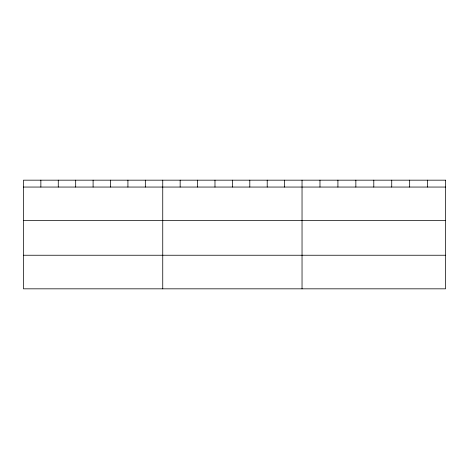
<?xml version="1.0" encoding="UTF-8"?>
<svg xmlns="http://www.w3.org/2000/svg" width="469" height="469" viewBox="0 0 469 469"><rect width="100%" height="100%" fill="white"/><g stroke="black" fill="none" stroke-linecap="round" stroke-linejoin="round"><path stroke-width="0.7" d="M23.45 187.055L445.55 187.055M23.45 220.641L445.55 220.641M23.45 255.242L445.55 255.242M427.611 180.172L427.611 187.055M409.671 180.172L409.671 187.055M391.732 180.172L391.732 187.055M373.793 180.172L373.793 187.055M355.854 180.172L355.854 187.055M337.915 180.172L337.915 187.055M319.975 180.172L319.975 187.055M302.036 180.172L302.036 288.828M284.624 180.172L284.624 187.055M267.213 180.172L267.213 187.055M249.801 180.172L249.801 187.055M232.389 180.172L232.389 187.055M214.978 180.172L214.978 187.055M197.566 180.172L197.566 187.055M180.155 180.172L180.155 187.055M162.743 180.172L162.743 288.828M145.331 180.172L145.331 187.055M127.92 180.172L127.92 187.055M110.508 180.172L110.508 187.055M93.097 180.172L93.097 187.055M75.685 180.172L75.685 187.055M58.273 180.172L58.273 187.055M40.862 180.172L40.862 187.055M445.55 180.172L23.45 180.172L23.45 288.828L445.55 288.828L445.55 180.172"/></g></svg>
